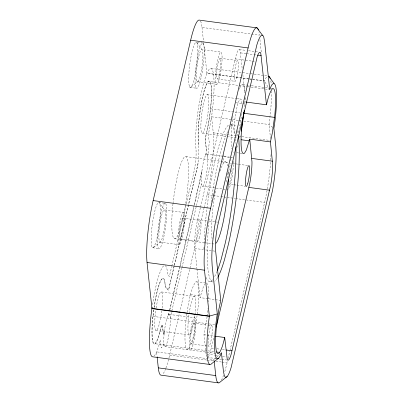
<?xml version="1.0" encoding="UTF-8"?>
<svg xmlns="http://www.w3.org/2000/svg" width="403" height="403" viewBox="0 0 403 403"><rect width="100%" height="100%" fill="white"/><g stroke="black" fill="none" stroke-linecap="round" stroke-linejoin="round"><path stroke-width="0.3" stroke-dasharray="2.02 1.51" d="M153.714 309.937L152.762 317.896A33.212 5.103 -82.4 0 0 155.498 343.467C158.641 338.58 159.689 332.742 161.099 327.191A5.803 0.892 -82.4 0 1 162.414 325.543L163.386 334.53L163.956 333.891L164.298 332.435M153.77 309.952L152.828 317.826A32.855 5.048 -82.4 0 0 155.533 343.119C158.54 338.485 159.558 332.928 160.923 327.654A6.161 0.947 -82.4 0 1 162.535 325.634L163.447 334.158L163.966 333.578L164.364 331.87M207.127 316.627L203.989 334.722L206.049 354.005L214.577 355.154M207.197 316.038L207.903 310.154A34.21 5.259 -82.4 0 0 208.074 308.31M232.979 116.432L231.921 125.262A34.21 5.259 -82.4 0 0 231.654 148.636M152.525 304.744L153.785 296.895A46.002 7.068 -82.4 0 1 167.593 273.118L167.678 274.796L169.356 276.483L171.643 266.705M200.356 207.812L196.634 224.285A21.288 3.274 -82.4 0 0 194.594 244.953L196.901 268.368M240.248 135.846L239.609 138.511M171.784 266.096L186.176 204.523M186.317 203.913C190.161 184.186 198.387 164.651 195.515 144.264A46.002 7.068 -82.4 0 1 204.543 79.875L206.956 73.185L248.968 78.827M174.247 265.844L168.993 288.301A4.106 0.63 -82.4 0 1 168.197 290.135L165.421 287.178A4.106 0.63 -82.4 0 1 165.22 286.271L165.044 284.009A32.855 5.048 -82.4 0 0 154.102 307.534M174.388 265.234L197.611 165.92A4.106 0.63 -82.4 0 0 198.18 161.935M168.227 315.342L169.184 311.912M201.863 171.517L194.15 205.152M205.732 154.994L206.129 153.291M168.353 315.121L169.164 312.698M201.757 172.403L193.989 206.548M205.837 154.807L206.482 150.259L205.53 141.181A5.803 0.892 -82.4 0 1 206.26 134.093L206.729 131.821A32.855 5.048 -82.4 0 0 211.182 86.716A32.855 5.048 -82.4 0 0 202.905 96.045A32.855 5.048 -82.4 0 0 198.452 141.151L198.719 143.035A4.106 0.63 -82.4 0 1 198.78 144.536L198.09 162.379A3.758 0.579 -82.4 0 1 197.591 165.734L168.973 288.105A3.758 0.579 -82.4 0 1 168.293 289.782L165.472 286.83A3.758 0.579 -82.4 0 1 165.301 286.11L165.114 283.717A33.212 5.103 -82.4 0 0 154.052 307.494M169.613 310.083L194.009 205.767M169.88 309.645L179.728 267.521M179.874 266.907L193.848 207.162M163.905 344.167L163.678 345.149L161.235 347.9L160.384 339.925L158.958 345.285L156.54 351.975A46.002 7.068 -82.4 0 1 154.268 355.884M207.696 156.913L209.248 142.612L208.396 134.637L211.595 116.568A46.002 7.068 -82.4 0 0 206.956 73.185M170.222 317.816L181.839 268.151M181.98 267.537L201.48 184.151M200.503 207.197L236.274 54.803A21.288 3.274 -82.4 0 1 240.062 50.526L242.309 69.659M165.915 368.03A45.086 6.927 -82.4 0 0 169.658 355.063L179.39 313.443M179.531 312.829L204.009 208.175M204.155 207.56L207.157 194.709A45.086 6.927 -82.4 0 0 213.268 132.809L211.56 116.794L238.123 120.361M223.7 154.878L223.887 156.656L222.627 162.051L228.43 162.832M208.124 356.972A21.288 3.274 -82.4 0 0 210.29 352.066L214.094 336.364M224.763 371.606A45.086 6.927 -82.4 0 0 227.111 362.776L227.544 360.942M228.113 358.494L229.831 351.149M229.977 350.539L264.615 202.427A45.086 6.927 -82.4 0 0 270.69 160.747M207.943 298.678L200.024 297.615L203.399 286.719L205.087 283.808M238.732 130.758L237.699 134.199A19.556 3.007 -82.4 0 1 235.77 137.695L228.39 136.703M239.206 89.199L239.604 88.091M236.823 147.589L238.223 143.72M239.876 87.622L241.296 85.184A34.21 5.259 -82.4 0 1 244.812 92.151M216.22 357.532L213.998 359.693A46.002 7.068 -82.4 0 1 213.414 360.937M216.653 357.123L221 353.053M191.082 86.947L198.095 81.421M153.583 247.301L160.596 241.775M200.487 21.107A45.086 6.927 -82.4 0 1 202.009 27.419L259.461 35.137A45.086 6.927 -82.4 0 0 258.988 31.973M202.825 43.02L196.442 42.159L201.913 49.524L221.066 52.098A16.271 2.499 -82.4 0 1 219.756 77.059A16.271 2.499 -82.4 0 1 215.605 75.442A16.271 2.499 -82.4 0 1 221.066 52.098M239.352 49.493L246.052 50.395M248.49 50.718L258.237 52.027M240.51 52.864L245.996 53.599M246.606 53.68L253.306 54.581M253.915 54.662L256.958 55.07M235.191 58.858L251.638 61.07M252.248 61.15L254.681 61.478M220.048 58.228L237.644 60.591M211.197 68.404L250.122 73.633M250.737 73.714L267.421 75.955M249.583 78.912L252.056 79.245M252.676 79.326L264.413 80.902A46.002 7.068 -82.4 0 1 267.718 76.167M248.923 78.958L206.91 73.316L203.661 42.925M249.538 79.038L252.011 79.371M252.626 79.456L264.368 81.033M217.489 78.963L235.08 81.325M242.762 84.534L250.726 85.607M251.341 85.688L270.337 88.242M270.952 88.322L272.791 88.569M207.767 81.3L238.5 85.426M239.115 85.512L247.089 86.58M247.704 86.66L269.154 89.542M197.399 81.728L216.552 84.303M190.105 87.38L196.488 88.237M207.066 94.634L236.571 98.594M237.186 98.68L240.264 99.093M235.977 102.77L245.341 104.024M210.704 108.815L239.599 112.699M238.742 120.442L241.211 120.774M243.684 121.107L269.013 124.512L273.395 128.008M230.37 124.421L233.7 124.87M213.268 132.809L234.274 135.63M234.894 135.715L270.106 140.446M202.573 133.232L227.776 136.617M236.677 152.707L241.996 153.417M206.789 154.057L232.324 157.487A16.271 2.499 -82.4 0 0 231.629 157.795L230.828 159.18A16.271 2.499 -82.4 0 0 230.189 160.873M223.887 156.656L229.111 157.356M185.904 156.596L225.705 161.946M232.551 163.457L234.979 163.779M235.584 163.865L238.012 164.187M238.616 164.268L247.719 165.492M233.513 184.705L228.657 184.05A10.473 1.607 -82.4 0 0 232.088 168.368M234.118 184.786L236.546 185.108M237.15 185.194L245.039 186.251M202.276 186.262L227.816 189.692M207.157 194.709L212.719 195.455M213.338 195.536L220.134 196.452M220.748 196.533L223.222 196.866M223.836 196.946L234.959 198.442M235.579 198.523L264.615 202.427M165.326 203.369A22.845 3.511 -82.4 0 0 157.659 236.153A22.845 3.511 -82.4 0 0 163.482 238.42A22.845 3.511 -82.4 0 0 165.326 203.369L158.938 202.513A22.845 3.511 -82.4 0 0 151.271 235.292A22.845 3.511 -82.4 0 0 157.099 237.563A22.845 3.511 -82.4 0 0 158.938 202.513L164.414 209.877A16.271 2.499 -82.4 0 1 163.104 234.838A16.271 2.499 -82.4 0 1 158.953 233.226A16.271 2.499 -82.4 0 1 164.414 209.877L183.561 212.452A16.271 2.499 -82.4 0 1 182.252 237.412A16.271 2.499 -82.4 0 1 178.106 235.795A16.271 2.499 -82.4 0 1 183.561 212.452M197.636 219.459L206.769 220.683M209.207 221.01L217.736 222.159M182.735 218.094L200.331 220.456M180.02 238.853L197.616 241.216M174.403 238.687L204.25 242.697M204.87 242.777L214.2 244.032A41.474 6.372 -82.4 0 1 213.454 243.372M159.9 242.082L179.048 244.656M194.77 248.455L203.298 249.603M205.737 249.925L214.87 251.155M152.601 247.734L158.989 248.591M209.535 281.556L212.865 281.999A79.26 12.181 -82.4 0 1 209.217 218.794M196.619 281.828L205.313 282.997M190.548 294.573L200.477 295.908M161.497 291.928L194.694 296.386M208.553 298.764L220.733 300.401M169.26 314.4L194.795 317.831M152.792 316.35L208.668 323.856M209.278 323.936L216.633 324.924M194.15 323.241A10.473 1.607 -82.4 0 1 193.097 339.749A10.473 1.607 -82.4 0 1 190.579 337.659A10.473 1.607 -82.4 0 1 194.15 323.241L207.495 325.03M208.104 325.115L211.741 325.604A10.473 1.607 -82.4 0 1 210.693 342.112A10.473 1.607 -82.4 0 1 208.175 340.021A10.473 1.607 -82.4 0 1 211.741 325.604M203.989 334.722L206.427 335.049M207.036 335.13L214.346 336.112M155.86 330.525L189.057 334.984M191.067 343.86L208.663 346.222M211.374 348.011L213.807 348.338M216.854 348.746L219.902 349.154M222.335 349.482L225.383 349.89M155.729 343.819L214.053 351.653M164.807 346.625L215.937 353.411M215.187 355.234L218.844 355.723M222.496 356.217L226.154 356.705M207.213 357.375L215.736 358.519M219.393 359.013L221.222 359.259M221.831 359.34L226.703 359.995M169.658 355.063L206.724 360.04M207.344 360.121L213.519 360.952M215.993 361.284L221.554 362.03M222.169 362.116L227.111 362.776M264.998 82.046L269.743 89.657M206.276 355.174L206.497 356.343M259.925 39.479L261.315 52.501M270.529 138.677L269.048 124.285A46.002 7.068 -82.4 0 0 271.577 91.32M242.838 74.636L244.767 92.68M245.301 97.657L245.699 101.39M202.009 27.419L203.596 42.305M206.407 150.47L205.495 141.947A6.161 0.947 -82.4 0 1 206.391 133.227M214.174 360.796L214.043 359.562L156.586 351.844L157.115 356.776M196.966 268.992L200.024 297.615M270.816 80.892A46.002 7.068 -82.4 0 1 271.284 84.575M173.008 203.626A41.474 6.372 -82.4 0 1 185.556 156.53A41.474 6.372 -82.4 0 1 185.702 203.787M185.607 204.417A41.474 6.372 -82.4 0 1 184.564 210.562L182.564 220.224L180.403 228.345A41.474 6.372 -82.4 0 1 172.922 236.385A41.474 6.372 -82.4 0 1 172.942 204.215M271.007 154.616A45.086 6.927 -82.4 0 1 270.73 160.147M223.569 375.203A45.086 6.927 -82.4 0 1 221.534 379.938M165.719 368.554A45.086 6.927 -82.4 0 1 162.711 374.281M244.933 97.536A34.21 5.259 -82.4 0 1 244.53 106.649M233.272 152.248A34.21 5.259 -82.4 0 1 232.652 151.704M241.906 103.46A19.556 3.007 -82.4 0 0 236.319 110.311L235.453 115.147A19.556 3.007 -82.4 0 0 234.36 135.569M241.593 113.455A19.556 3.007 -82.4 0 1 238.873 130.194M206.553 283.163A34.21 5.259 -82.4 0 1 208.542 301.792M233.302 161.109A16.271 2.499 -82.4 0 1 232.128 176.756A16.271 2.499 -82.4 0 1 228.768 189.042M226.813 182.06A16.271 2.499 -82.4 0 1 227.171 176.857L227.675 172.655A16.271 2.499 -82.4 0 1 227.851 171.461M227.972 177.763A10.473 1.607 -82.4 0 1 231.337 163.291M162.092 308.013A19.556 3.007 -82.4 0 0 158.706 296.281L157.684 299.983A19.556 3.007 -82.4 0 0 155.906 309.383M161.764 310.819A19.556 3.007 -82.4 0 1 160.631 318.002L159.674 322.471A19.556 3.007 -82.4 0 1 155.266 329.488A19.556 3.007 -82.4 0 1 155.825 309.942M195.032 314.713A19.556 3.007 -82.4 0 0 195.425 297.948A19.556 3.007 -82.4 0 0 191.904 300.739L190.881 304.441A19.556 3.007 -82.4 0 0 188.045 331.478A19.556 3.007 -82.4 0 0 192.871 326.934L193.828 322.46A19.556 3.007 -82.4 0 0 194.961 315.277M198.709 144.722A3.768 0.579 -82.4 0 0 198.654 143.342L198.387 141.438A33.207 5.103 -82.4 0 1 202.885 95.854A33.207 5.103 -82.4 0 1 211.253 86.423A33.207 5.103 -82.4 0 1 206.754 131.998M231.251 124.693A79.26 12.181 -82.4 0 1 234.858 133.892M235.473 139.06A79.26 12.181 -82.4 0 1 235.765 143.307M217.021 271.41A79.26 12.181 -82.4 0 1 214.139 277.405M212.512 279.753A79.26 12.181 -82.4 0 1 206.094 276.896M203.958 249.281A79.26 12.181 -82.4 0 1 204.029 246.137M204.109 243.563A79.26 12.181 -82.4 0 1 229.433 124.582M220.098 171.023A41.474 6.372 -82.4 0 1 227.604 165.976M228.204 171.29A41.474 6.372 -82.4 0 1 228.33 174.988M212.094 238.742A41.474 6.372 -82.4 0 1 215.434 190.664M237.432 130.577A79.26 12.181 -82.4 0 1 238.188 134.34M217.469 277.853A79.26 12.181 -82.4 0 1 214.799 281.239M211.177 202.049A79.26 12.181 -82.4 0 1 227.665 131.71M230.723 126.673A79.26 12.181 -82.4 0 1 236.153 127.01M164.61 329.79L164.117 333.986A16.271 2.499 -82.4 0 0 163.895 344.107L164.258 345.89A16.271 2.499 -82.4 0 0 168.021 339.195A16.271 2.499 -82.4 0 0 170.323 319.629L170.172 316.919A16.271 2.499 -82.4 0 0 168.555 314.763L167.749 316.199A16.271 2.499 -82.4 0 0 164.61 329.79M190.145 333.221L189.652 337.417A16.271 2.499 -82.4 0 0 191.047 349.693A16.271 2.499 -82.4 0 0 195.49 330.47A16.271 2.499 -82.4 0 0 194.09 318.194L193.284 319.629A16.271 2.499 -82.4 0 0 190.145 333.221M202.14 169.23L201.636 173.426A16.271 2.499 -82.4 0 0 201.384 183.637L201.737 185.471A16.271 2.499 -82.4 0 0 205.48 179.018A16.271 2.499 -82.4 0 0 207.822 159.432L207.686 156.681A16.271 2.499 -82.4 0 0 206.094 154.364L205.293 155.749A16.271 2.499 -82.4 0 0 202.14 169.23M186.836 313.725L185.783 322.556A34.21 5.259 -82.4 0 0 188.599 348.897C195.143 336.686 196.024 322.309 197.969 308.819A34.21 5.259 -82.4 0 0 195.153 282.478C189.748 291.938 188.785 303.187 186.836 313.725M203.122 105.853L202.256 110.689A19.556 3.007 -82.4 0 0 201.057 130.35A19.556 3.007 -82.4 0 0 204.502 129.741L205.535 126.3A19.556 3.007 -82.4 0 0 208.583 97.516A19.556 3.007 -82.4 0 0 203.122 105.853M196.855 80.938L196.503 79.104A16.271 2.499 -82.4 0 1 200.13 51.901A16.271 2.499 -82.4 0 1 202.407 63.75A16.271 2.499 -82.4 0 1 196.855 80.938M195.727 87.129L195.228 84.554A22.845 3.511 -82.4 0 1 200.321 46.355A22.845 3.511 -82.4 0 1 203.52 62.989A22.845 3.511 -82.4 0 1 195.727 87.129M189.339 86.272L188.846 83.693A22.845 3.511 -82.4 0 1 193.939 45.499A22.845 3.511 -82.4 0 1 197.132 62.133A22.845 3.511 -82.4 0 1 189.339 86.272M181.567 235.795A10.473 1.607 -82.4 0 0 183.113 218.441A10.473 1.607 -82.4 0 0 179.456 231.176A10.473 1.607 -82.4 0 0 181.567 235.795M219.056 75.578A10.473 1.607 -82.4 0 0 220.441 58.45A10.473 1.607 -82.4 0 0 216.809 71.754A10.473 1.607 -82.4 0 0 219.056 75.578M199.163 238.158A10.473 1.607 -82.4 0 0 200.704 220.804A10.473 1.607 -82.4 0 0 197.052 233.539A10.473 1.607 -82.4 0 0 199.163 238.158M236.647 77.94A10.473 1.607 -82.4 0 0 238.037 60.813A10.473 1.607 -82.4 0 0 234.4 74.117A10.473 1.607 -82.4 0 0 236.647 77.94"/><path stroke-width="0.6" d="M244.228 110.296A34.21 5.259 -82.4 0 1 244.107 111.525L241.654 129.046M245.765 102.014L266.474 104.795C267.839 99.506 268.902 93.939 271.939 89.3A34.21 5.259 -82.4 0 1 274.75 115.641L272.297 133.161L270.443 141.911L272.68 164.701A21.288 3.274 -82.4 0 1 270.64 185.365L231 354.847A21.288 3.274 -82.4 0 1 227.211 359.123L224.698 337.502L215.565 336.278M209.756 364.473L152.299 356.756A46.002 7.068 -82.4 0 1 151.906 308.592L152.138 307.162M218.738 358.076L211.726 363.602A46.002 7.068 -82.4 0 1 209.359 316.31L204.492 270.191A45.086 6.927 -82.4 0 1 210.603 208.291L248.102 47.937A45.086 6.927 -82.4 0 1 258.484 30.054M243.81 112.175L241.855 126.592A34.21 5.259 -82.4 0 0 244.671 152.933L246.359 150.027L249.734 139.131L270.443 141.911M217.298 313.912L216.713 317.544A39.429 6.06 -82.4 0 0 220.688 354.726L221.438 352.65L223.378 370.805L224.244 375.329A38.512 5.919 -82.4 0 0 231.105 367.596L272.468 190.73A38.512 5.919 -82.4 0 0 276.161 153.347L275.818 146.551L273.879 128.396L274.463 124.769A39.429 6.06 -82.4 0 0 270.489 87.582L269.743 89.657L264.61 41.625L263.738 37.101A38.512 5.919 -82.4 0 0 256.877 44.834L215.514 221.7A38.512 5.919 -82.4 0 0 211.822 259.089L212.164 265.879L217.298 313.912L209.394 316.083L151.941 308.366L147.035 262.474A45.086 6.927 -82.4 0 1 153.15 200.573L190.649 40.224A45.086 6.927 -82.4 0 1 199.525 20.15L256.978 27.867L262.454 35.232M241.196 131.257L241.538 129.6M216.245 327.171L249.925 182.584A21.288 3.274 -82.4 0 0 251.971 161.915L249.734 139.131M224.698 337.502C223.363 342.807 222.244 348.353 219.237 353.013A34.21 5.259 -82.4 0 1 216.426 326.672L218.879 309.146L220.733 300.401L215.308 247.734A21.288 3.274 -82.4 0 1 217.348 227.065L256.983 57.584A21.288 3.274 -82.4 0 1 260.776 53.307L266.474 104.795M227.181 376.473L220.169 381.999A45.086 6.927 -82.4 0 1 215.756 375.581L214.24 361.41M190.649 40.224L248.102 47.937M257.567 55.151L261.225 55.644M243.901 113.273L274.544 117.389M241.049 139.73L249.276 140.838M251.794 158.414L272.504 161.195M248.928 187.41L269.642 190.191M153.15 200.573L210.603 208.291M147.035 262.474L204.492 270.191M151.906 308.592L209.359 316.31M225.992 349.975L232.083 350.791M216.507 351.985L219.57 352.393M157.18 357.39L158.298 367.863L215.756 375.581M218.235 382.85L160.782 375.133A45.086 6.927 -82.4 0 1 158.298 367.863M274.126 83.486L268.655 76.122A46.002 7.068 -82.4 0 1 270.191 78.353M235.901 146.606A79.26 12.181 -82.4 0 1 225.297 242.933L221.202 259.084A79.26 12.181 -82.4 0 1 217.413 270.438M228.305 179.587A41.474 6.372 -82.4 0 1 215.978 243.246M238.4 135.776A79.26 12.181 -82.4 0 1 228.627 243.382L224.531 259.532A79.26 12.181 -82.4 0 1 217.751 277.365M247.805 183.279A10.473 1.607 -82.4 0 0 249.311 165.976A10.473 1.607 -82.4 0 0 245.659 178.846A10.473 1.607 -82.4 0 0 247.805 183.279"/></g></svg>
